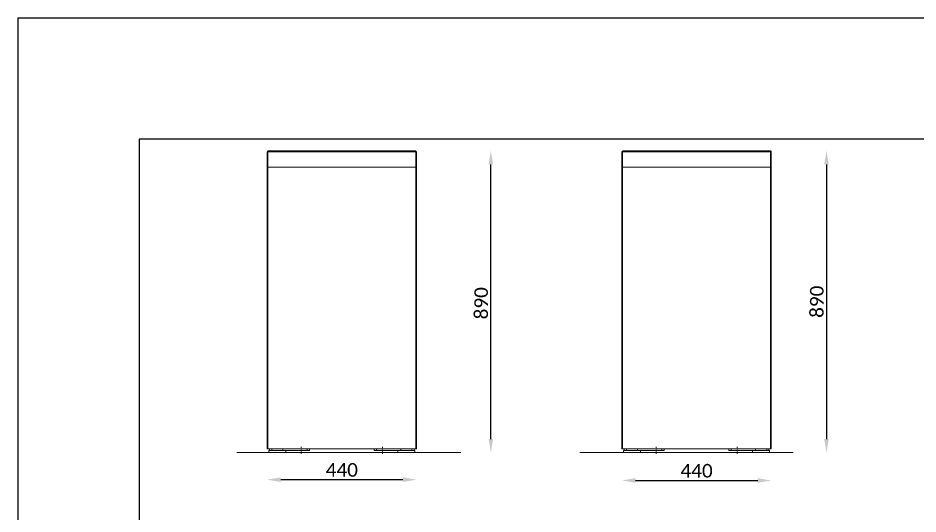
# Model space of a CAD drawing. Header units: millimetres. Extents: x 5064 to 10366, y 3085 to 6834.
# Drawn here: x 5064 to 7715, y 5373 to 6834 of the extents above; entities that cross this region are included whole.
import ezdxf

# ---------------------------------------------------------------- set-up
doc = ezdxf.new("R2010")
doc.units = ezdxf.units.MM
doc.header["$LTSCALE"] = 0.3
doc.linetypes.add('DashDot', pattern=[15, 9, -3, 0, -3])
doc.linetypes.add('INCONTINUOUS', pattern=[200000.001, 200000, -0.001])
for name, color, linetype in [('KOTY', 3, 'INCONTINUOUS'), ('OSY', 7, 'Continuous'), ('POSTAVY ATD', 8, 'Continuous')]:
    doc.layers.add(name, color=color, linetype=linetype)
doc.layers.add('Nekreslit', color=6, linetype='Continuous', plot=False)
doc.styles.get("Standard").update_dxf_attribs({"font": 'calibri.ttf'})
doc.dimstyles.new('PROFI_CSN', dxfattribs={"dimscale": 0, "dimtxt": 3.5, "dimasz": 3, "dimexe": 1, "dimexo": 0, "dimgap": 1.5, "dimtad": 1, "dimlfac": -1, "dimdsep": 46, "dimtxsty": 'Standard', "dimcen": 0, "dimdle": 1, "dimclrd": 256, "dimclre": 256, "dimclrt": 256, "dimadec": 0, "dimazin": 0, "dimtfac": 0.6, "dimtmove": 0, "dimatfit": 1, "dimfxl": 1, "dimtolj": 1, "dimarcsym": 0})

# ---------------------------------------------------------------- blocks, each defined once
blk = doc.blocks.new('*D133')
at = {"layer": 'Defpoints', "color": 0, "transparency": 16777216}
for p in [(6843.2, 5565.1), (7283.2, 5565.1), (7283.2, 5472.2)]:
    blk.add_point(p, dxfattribs=at)
at = {"layer": 'KOTY', "color": 7, "lineweight": -2, "transparency": 16777216}
blk.add_line((6883.2, 5472.2), (7243.2, 5472.2), dxfattribs=at)
at = {"layer": 'KOTY', "color": 7, "transparency": 16777216}
for points in [[(6883.2, 5478.9), (6883.2, 5465.5), (6843.2, 5472.2)], [(7243.2, 5478.9), (7243.2, 5465.5), (7283.2, 5472.2)]]:
    blk.add_solid(points, dxfattribs=at)
at = {"layer": 'KOTY', "color": 7, "lineweight": 15, "transparency": 16777216, "insert": (7063.2, 5500.7), "char_height": 40, "attachment_point": 5}
blk.add_mtext('\\A1;440', dxfattribs=at)
blk = doc.blocks.new('*D161')
at = {"layer": 'Defpoints', "color": 0, "transparency": 16777216}
for p in [(5798.2, 5565.1), (6238.2, 5565.1), (6238.2, 5474.6)]:
    blk.add_point(p, dxfattribs=at)
at = {"layer": 'KOTY', "color": 7, "lineweight": -2, "transparency": 16777216}
blk.add_line((5838.2, 5474.6), (6198.2, 5474.6), dxfattribs=at)
at = {"layer": 'KOTY', "color": 7, "transparency": 16777216}
for points in [[(5838.2, 5481.3), (5838.2, 5467.9), (5798.2, 5474.6)], [(6198.2, 5481.3), (6198.2, 5467.9), (6238.2, 5474.6)]]:
    blk.add_solid(points, dxfattribs=at)
at = {"layer": 'KOTY', "color": 7, "lineweight": 15, "transparency": 16777216, "insert": (6018.2, 5503.1), "char_height": 40, "attachment_point": 5}
blk.add_mtext('\\A1;440', dxfattribs=at)
blk = doc.blocks.new('*D162')
at = {"layer": 'Defpoints', "color": 0, "transparency": 16777216}
for p in [(6235.2, 6442.9), (6457.2, 6442.9), (6369.2, 5554.1)]:
    blk.add_point(p, dxfattribs=at)
at = {"layer": 'KOTY', "color": 7, "lineweight": -2, "transparency": 16777216}
blk.add_line((6457.2, 5594.1), (6457.2, 6402.9), dxfattribs=at)
at = {"layer": 'KOTY', "color": 7, "transparency": 16777216}
for points in [[(6450.5, 6402.9), (6463.9, 6402.9), (6457.2, 6442.9)], [(6450.5, 5594.1), (6463.9, 5594.1), (6457.2, 5554.1)]]:
    blk.add_solid(points, dxfattribs=at)
at = {"layer": 'KOTY', "color": 7, "lineweight": 15, "transparency": 16777216, "insert": (6428.7, 5994.1), "char_height": 40, "attachment_point": 5, "rotation": 90}
blk.add_mtext('\\A1;890', dxfattribs=at)
blk = doc.blocks.new('*D164')
at = {"layer": 'Defpoints', "color": 0, "transparency": 16777216}
for p in [(7280.2, 6442.9), (7333.6, 5554.1), (7445.8, 5554.1)]:
    blk.add_point(p, dxfattribs=at)
at = {"layer": 'KOTY', "color": 7, "lineweight": -2, "transparency": 16777216}
blk.add_line((7445.8, 6402.9), (7445.8, 5594.1), dxfattribs=at)
at = {"layer": 'KOTY', "color": 7, "transparency": 16777216}
for points in [[(7439.1, 6402.9), (7452.4, 6402.9), (7445.8, 6442.9)], [(7439.1, 5594.1), (7452.4, 5594.1), (7445.8, 5554.1)]]:
    blk.add_solid(points, dxfattribs=at)
at = {"layer": 'KOTY', "color": 7, "lineweight": 15, "transparency": 16777216, "insert": (7417.3, 5998.5), "char_height": 40, "attachment_point": 5, "rotation": 90}
blk.add_mtext('\\A1;890', dxfattribs=at)

msp = doc.modelspace()

# ---------------------------------------------------------------- linework, layer by layer
at = {"color": 7, "linetype": 'Continuous', "lineweight": 18}
for p, q in [((6235.2, 6442.9), (5801.2, 6442.9)), ((7280.2, 6442.9), (6846.2, 6442.9)), ((5798.2, 6395.1), (5798.2, 6439.9)), ((5800.2, 6439.9), (5798.2, 6439.9)), ((5800.2, 6439.9), (6236.2, 6439.9)), ((5800.2, 6439.9), (5800.2, 6395.1)), ((6236.2, 6439.9), (6238.2, 6439.9)), ((6236.2, 6395.1), (6236.2, 6439.9)), ((6238.2, 6439.9), (6238.2, 6395.1)), ((6843.2, 6395.1), (6843.2, 6439.9)), ((6845.2, 6439.9), (6843.2, 6439.9)), ((6845.2, 6439.9), (7281.2, 6439.9)), ((6845.2, 6439.9), (6845.2, 6395.1)), ((7281.2, 6439.9), (7283.2, 6439.9)), ((7281.2, 6395.1), (7281.2, 6439.9)), ((7283.2, 6439.9), (7283.2, 6395.1)), ((5798.2, 5565.1), (5798.2, 6395.1)), ((5798.2, 6395.1), (5800.2, 6395.1)), ((5800.2, 6395.1), (6236.2, 6395.1)), ((5800.2, 6395.1), (5800.2, 5565.1)), ((6236.2, 5565.1), (6236.2, 6395.1)), ((6236.2, 6395.1), (6238.2, 6395.1)), ((6238.2, 6395.1), (6238.2, 5565.1)), ((6843.2, 5565.1), (6843.2, 6395.1)), ((6843.2, 6395.1), (6845.2, 6395.1)), ((6845.2, 6395.1), (7281.2, 6395.1)), ((6845.2, 6395.1), (6845.2, 5565.1)), ((7281.2, 5565.1), (7281.2, 6395.1)), ((7281.2, 6395.1), (7283.2, 6395.1)), ((7283.2, 6395.1), (7283.2, 5565.1)), ((5800.2, 5565.1), (5798.2, 5565.1)), ((5800.2, 5565.1), (6236.2, 5565.1)), ((5803.2, 5560.1), (5803.2, 5554.1)), ((5803.2, 5560.1), (5853.2, 5560.1)), ((5803.2, 5554.1), (5853.2, 5554.1)), ((5805.2, 5565.1), (5805.2, 5560.1)), ((5811.8, 5565.1), (5811.8, 5560.1)), ((5844.3, 5565.1), (5844.3, 5560.1)), ((5853.2, 5554.1), (5853.2, 5560.1)), ((5916, 5560.1), (5853.2, 5560.1)), ((5916, 5560.1), (5916, 5565.1)), ((5922.9, 5560.1), (5916, 5560.1)), ((5922.9, 5560.1), (5922.9, 5565.1)), ((6113.6, 5560.1), (6113.6, 5565.1)), ((6113.6, 5560.1), (6120.5, 5560.1)), ((6120.5, 5560.1), (6120.5, 5565.1)), ((6120.5, 5560.1), (6183.2, 5560.1)), ((6183.2, 5560.1), (6183.2, 5554.1)), ((6183.2, 5560.1), (6233.2, 5560.1)), ((6183.2, 5554.1), (6233.2, 5554.1)), ((6192.2, 5565.1), (6192.2, 5560.1)), ((6224.7, 5565.1), (6224.7, 5560.1)), ((6231.2, 5565.1), (6231.2, 5560.1)), ((6233.2, 5554.1), (6233.2, 5560.1)), ((6238.2, 5565.1), (6236.2, 5565.1)), ((6845.2, 5565.1), (6843.2, 5565.1)), ((6845.2, 5565.1), (7281.2, 5565.1)), ((6848.2, 5560.1), (6848.2, 5554.1)), ((6848.2, 5560.1), (6898.2, 5560.1)), ((6848.2, 5554.1), (6898.2, 5554.1)), ((6850.2, 5565.1), (6850.2, 5560.1)), ((6856.7, 5565.1), (6856.7, 5560.1)), ((6889.2, 5565.1), (6889.2, 5560.1)), ((6898.2, 5554.1), (6898.2, 5560.1)), ((6960.9, 5560.1), (6898.2, 5560.1)), ((6960.9, 5560.1), (6960.9, 5565.1)), ((6967.9, 5560.1), (6960.9, 5560.1)), ((6967.9, 5560.1), (6967.9, 5565.1)), ((7158.5, 5560.1), (7158.5, 5565.1)), ((7158.5, 5560.1), (7165.4, 5560.1)), ((7165.4, 5560.1), (7165.4, 5565.1)), ((7165.4, 5560.1), (7228.2, 5560.1)), ((7228.2, 5560.1), (7228.2, 5554.1)), ((7228.2, 5560.1), (7278.2, 5560.1)), ((7228.2, 5554.1), (7278.2, 5554.1)), ((7237.1, 5565.1), (7237.1, 5560.1)), ((7269.7, 5565.1), (7269.7, 5560.1)), ((7276.2, 5565.1), (7276.2, 5560.1)), ((7278.2, 5554.1), (7278.2, 5560.1)), ((7283.2, 5565.1), (7281.2, 5565.1))]:
    msp.add_line(p, q, dxfattribs=at)
for centre, start, end in [((5801.2, 6439.9), 90, 180), ((6235.2, 6439.9), 0, 90), ((6846.2, 6439.9), 90, 180), ((7280.2, 6439.9), 0, 90)]:
    msp.add_arc(centre, 3, start, end, dxfattribs=at)
for centre, start_param, end_param in [((5801.2, 6439.9), 0, 1.570796), ((6235.2, 6439.9), 4.712389, 6.283185), ((6846.2, 6439.9), 0, 1.570796), ((7280.2, 6439.9), 4.712389, 6.283185)]:
    msp.add_ellipse(centre, major_axis=(0, 3), ratio=0.333333, start_param=start_param, end_param=end_param, dxfattribs=at)
at = {"layer": 'Nekreslit'}
for points in [[(5064.4, 3085.3), (10366.1, 3085.3), (10366.1, 6834), (5064.4, 6834)], [(5421.4, 3263.8), (9027.3, 3263.8), (9027.3, 6477), (5421.4, 6477)]]:
    msp.add_lwpolyline(points, close=True, dxfattribs=at)
at = {"layer": 'OSY', "linetype": 'DashDot', "lineweight": 9}
for p, q in [((5898.9, 5571.1), (5898.9, 5551.1)), ((6137.6, 5571.1), (6137.6, 5551.1)), ((6943.8, 5571.1), (6943.8, 5551.1)), ((7182.5, 5571.1), (7182.5, 5551.1))]:
    msp.add_line(p, q, dxfattribs=at)
at = {"layer": 'POSTAVY ATD', "lineweight": 5}
for p, q in [((5708.6, 5554.1), (6369.2, 5554.1)), ((6719.7, 5554.1), (7348, 5554.1))]:
    msp.add_line(p, q, dxfattribs=at)

# ---------------------------------------------------------------- dimensions: what is measured, and where the dimension line sits
at = {"layer": 'KOTY', "lineweight": 15}
dim = msp.add_linear_dim(base=(6457.2, 6442.9), p1=(6369.2, 5554.1), p2=(6235.2, 6442.9), angle=90, dimstyle='PROFI_CSN', override={"dimscale": 1, "dimtxt": 40, "dimasz": 40, "dimgap": 8, "dimdec": 0, "dimlfac": 1, "dimrnd": 10, "dimse1": 1, "dimse2": 1, "dimclrd": 7, "dimclre": 3, "dimclrt": 7, "dimtdec": 0}, dxfattribs=at)
dim.commit()
dim.dimension.update_dxf_attribs({"geometry": '*D162', "text_midpoint": (6457.2, 5994.1), "dimtype": 160})
dim = msp.add_linear_dim(base=(7445.8, 5554.1), p1=(7280.2, 6442.9), p2=(7333.6, 5554.1), angle=90, dimstyle='PROFI_CSN', override={"dimscale": 1, "dimtxt": 40, "dimasz": 40, "dimgap": 8, "dimdec": 0, "dimlfac": 1, "dimrnd": 10, "dimse1": 1, "dimse2": 1, "dimclrd": 7, "dimclre": 3, "dimclrt": 7, "dimtdec": 0}, dxfattribs=at)
dim.commit()
dim.dimension.update_dxf_attribs({"geometry": '*D164', "text_midpoint": (7417.3, 5998.5)})
for base, p1, p2, picture, middle in [((6238.2, 5474.6), (5798.2, 5565.1), (6238.2, 5565.1), '*D161', (6018.2, 5503.1)), ((7283.2, 5472.2), (6843.2, 5565.1), (7283.2, 5565.1), '*D133', (7063.2, 5500.7))]:
    dim = msp.add_linear_dim(base=base, p1=p1, p2=p2, dimstyle='PROFI_CSN', override={"dimscale": 1, "dimtxt": 40, "dimasz": 40, "dimgap": 8, "dimdec": 0, "dimlfac": 1, "dimrnd": 10, "dimse1": 1, "dimse2": 1, "dimclrd": 7, "dimclre": 3, "dimclrt": 7, "dimtdec": 0}, dxfattribs=at)
    dim.commit()
    dim.dimension.update_dxf_attribs({"geometry": picture, "text_midpoint": middle})

doc.saveas('drawing.dxf')
